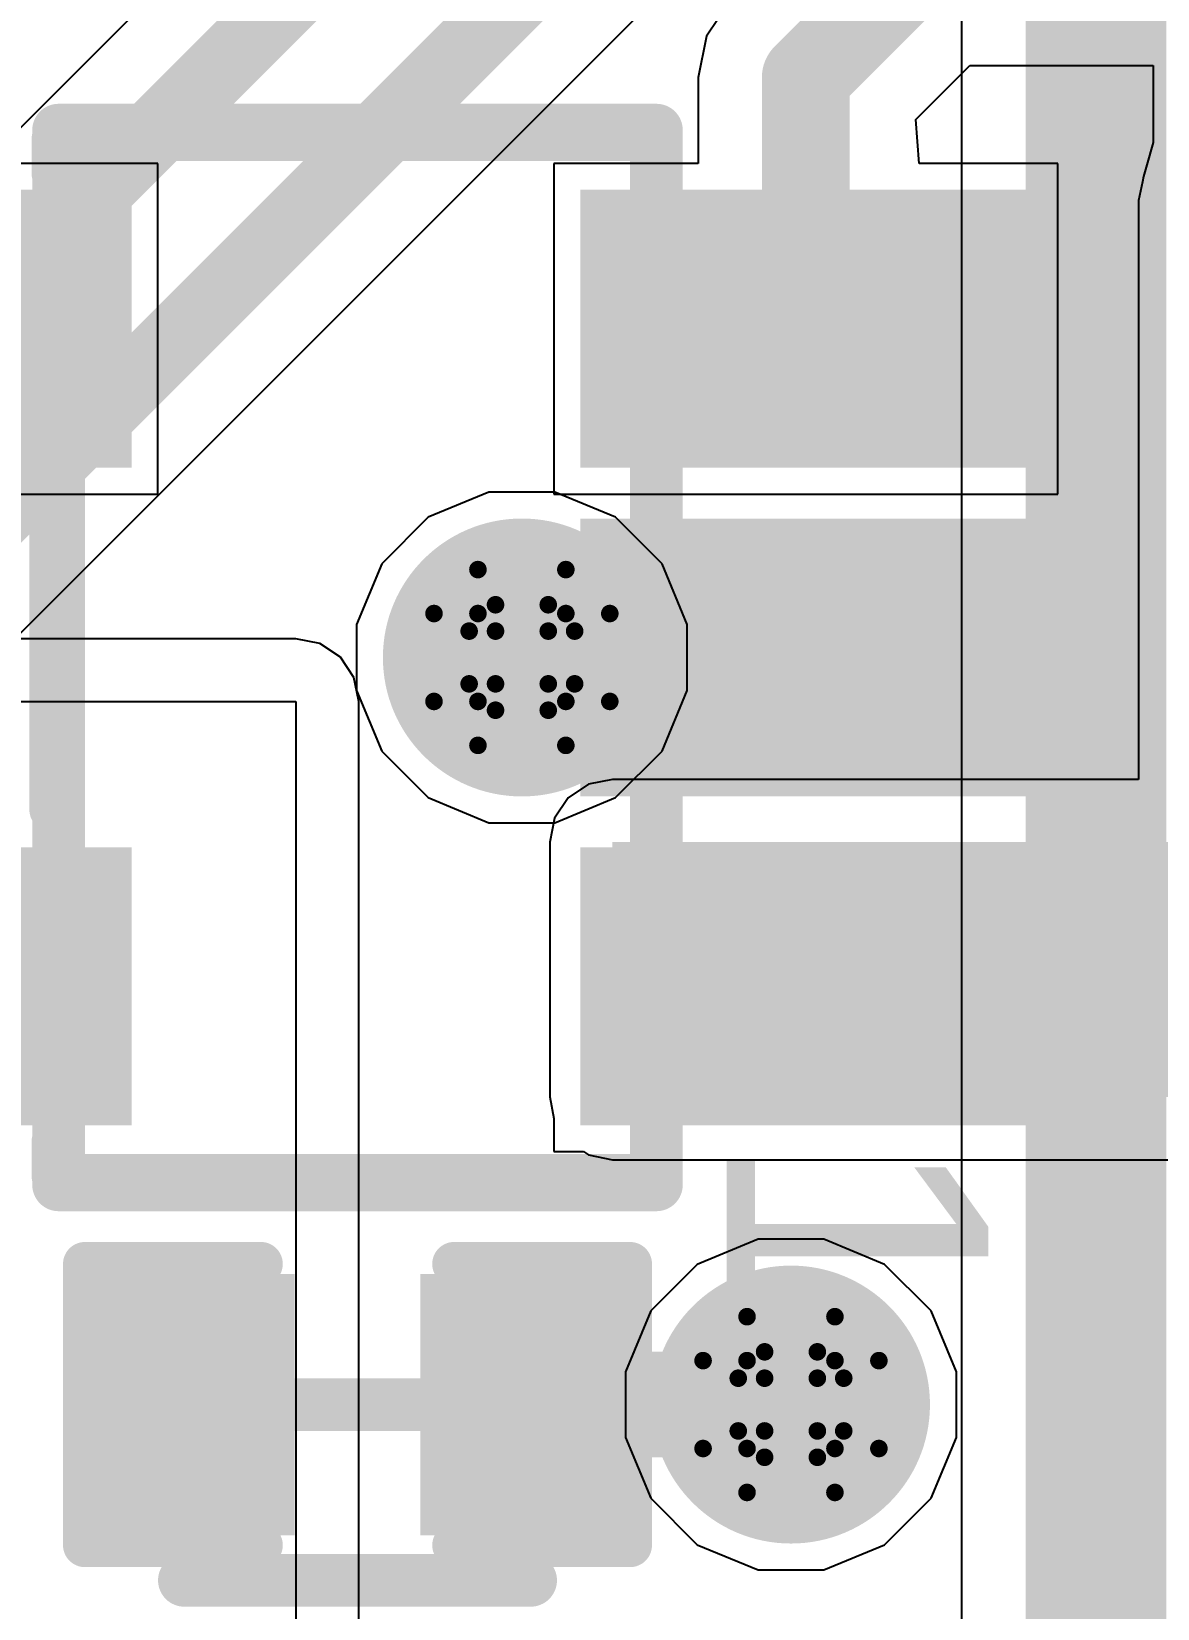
# Model space of a CAD drawing. Header units: inches. Extents: x -0.1 to 17.9, y -0.8 to 4.8.
# Drawn here: x 1.1129 to 1.241, y 1.2568 to 1.4362 of the extents above; entities that cross this region are included whole.
import ezdxf

# ---------------------------------------------------------------- set-up
doc = ezdxf.new("R2010")
doc.units = ezdxf.units.IN
doc.header["$MEASUREMENT"] = 0
for name, color, linetype in [('Bottom Layer 1', 5, 'Continuous'), ('Bottom Solder', 6, 'Continuous'), ('Drill Drawing', 1, 'Continuous'), ('GND+Signal', 16, 'Continuous'), ('Pad Holes', 156, 'Continuous'), ('PWR+Signal', 76, 'Continuous'), ('Top 3D Body', 56, 'Continuous'), ('Top Layer 1', 1, 'Continuous'), ('Top Overlay', 2, 'Continuous'), ('Top Paste', 8, 'Continuous'), ('Top Solder', 216, 'Continuous'), ('Via Holes', 16, 'Continuous')]:
    doc.layers.add(name, color=color, linetype=linetype)
doc.styles.add('Arial', font='', dxfattribs={"height": 0.2})
doc.styles.get('Arial').set_extended_font_data('Arial')

# ---------------------------------------------------------------- blocks, each defined once
blk = doc.blocks.new('SOT_23_5_115')
at = {"layer": 'Top Layer 1'}
for points in [[(-0.07283555, 0.049213), (-0.02952845, 0.049213), (-0.02952845, 0.025591), (-0.07283555, 0.025591)], [(0.02952845, 0.049213), (0.07283555, 0.049213), (0.07283555, 0.025591), (0.02952845, 0.025591)], [(-0.07283555, 0.011811), (-0.02952845, 0.011811), (-0.02952845, -0.011811), (-0.07283555, -0.011811)], [(-0.07283555, -0.025591), (-0.02952845, -0.025591), (-0.02952845, -0.049213), (-0.07283555, -0.049213)], [(0.02952845, -0.025591), (0.07283555, -0.025591), (0.07283555, -0.049213), (0.02952845, -0.049213)]]:
    blk.add_hatch(color=1, dxfattribs=at).paths.add_polyline_path(points)
at = {"layer": 'Top Paste'}
for points in [[(-0.07283555, 0.049213), (-0.02952845, 0.049213), (-0.02952845, 0.025591), (-0.07283555, 0.025591)], [(0.02952845, 0.049213), (0.07283555, 0.049213), (0.07283555, 0.025591), (0.02952845, 0.025591)], [(-0.07283555, 0.011811), (-0.02952845, 0.011811), (-0.02952845, -0.011811), (-0.07283555, -0.011811)], [(-0.07283555, -0.025591), (-0.02952845, -0.025591), (-0.02952845, -0.049213), (-0.07283555, -0.049213)], [(0.02952845, -0.025591), (0.07283555, -0.025591), (0.07283555, -0.049213), (0.02952845, -0.049213)]]:
    blk.add_hatch(color=8, dxfattribs=at).paths.add_polyline_path(points)
at = {"layer": 'Top Solder'}
for points in [[(-0.07683555, 0.053213), (-0.02552845, 0.053213), (-0.02552845, 0.021591), (-0.07683555, 0.021591)], [(0.02552845, 0.053213), (0.07683555, 0.053213), (0.07683555, 0.021591), (0.02552845, 0.021591)], [(-0.07683555, 0.015811), (-0.02552845, 0.015811), (-0.02552845, -0.015811), (-0.07683555, -0.015811)], [(-0.07683555, -0.021591), (-0.02552845, -0.021591), (-0.02552845, -0.053213), (-0.07683555, -0.053213)], [(0.02552845, -0.021591), (0.07683555, -0.021591), (0.07683555, -0.053213), (0.02552845, -0.053213)]]:
    blk.add_hatch(color=216, dxfattribs=at).paths.add_polyline_path(points)
at = {"layer": 'Top Overlay'}
for points in [[(-0.034606, 0.059, 0.005, 0.005, 0), (-0.034606, 0.055062, 0.005, 0.005, 0)], [(0.034394, 0.059, 0.005, 0.005, 0), (-0.034606, 0.059, 0.005, 0.005, 0)], [(0.034394, 0.059, 0.005, 0.005, 0), (0.034394, 0.055062, 0.005, 0.005, 0)], [(-0.084, 0.042, 0.005, 0.005, 0), (-0.084, 0.032, 0.005, 0.005, 0)], [(-0.079, 0.037, 0.005, 0.005, 0), (-0.084, 0.042, 0.005, 0.005, 0)], [(-0.079, 0.037, 0.005, 0.005, 0), (-0.084, 0.032, 0.005, 0.005, 0)], [(0.034646, 0.017322, 0.005, 0.005, 0), (0.034646, -0.016456, 0.005, 0.005, 0)], [(-0.034606, -0.055064, 0.005, 0.005, 0), (-0.034606, -0.059, 0.005, 0.005, 0)], [(0.034394, -0.055064, 0.005, 0.005, 0), (0.034394, -0.059, 0.005, 0.005, 0)], [(0.034394, -0.059, 0.005, 0.005, 0), (-0.034606, -0.059, 0.005, 0.005, 0)]]:
    blk.add_lwpolyline(points, format="xyseb", dxfattribs=at)
for points in [[(-0.035856, 0.059, 0.0025, 0.0025, 1), (-0.033356, 0.059, 0.0025, 0.0025, 1)], [(-0.035856, 0.059, 0.0025, 0.0025, 1), (-0.033356, 0.059, 0.0025, 0.0025, 1)], [(0.033144, 0.059, 0.0025, 0.0025, 1), (0.035644, 0.059, 0.0025, 0.0025, 1)], [(0.033144, 0.059, 0.0025, 0.0025, 1), (0.035644, 0.059, 0.0025, 0.0025, 1)], [(-0.035856, 0.055062, 0.0025, 0.0025, 1), (-0.033356, 0.055062, 0.0025, 0.0025, 1)], [(0.033144, 0.055062, 0.0025, 0.0025, 1), (0.035644, 0.055062, 0.0025, 0.0025, 1)], [(-0.08525, 0.042, 0.0025, 0.0025, 1), (-0.08275, 0.042, 0.0025, 0.0025, 1)], [(-0.08525, 0.042, 0.0025, 0.0025, 1), (-0.08275, 0.042, 0.0025, 0.0025, 1)], [(-0.08025, 0.037, 0.0025, 0.0025, 1), (-0.07775, 0.037, 0.0025, 0.0025, 1)], [(-0.08025, 0.037, 0.0025, 0.0025, 1), (-0.07775, 0.037, 0.0025, 0.0025, 1)], [(-0.08525, 0.032, 0.0025, 0.0025, 1), (-0.08275, 0.032, 0.0025, 0.0025, 1)], [(-0.08525, 0.032, 0.0025, 0.0025, 1), (-0.08275, 0.032, 0.0025, 0.0025, 1)], [(0.033396, 0.017322, 0.0025, 0.0025, 1), (0.035896, 0.017322, 0.0025, 0.0025, 1)], [(0.033396, -0.016456, 0.0025, 0.0025, 1), (0.035896, -0.016456, 0.0025, 0.0025, 1)], [(-0.035856, -0.055064, 0.0025, 0.0025, 1), (-0.033356, -0.055064, 0.0025, 0.0025, 1)], [(0.033144, -0.055064, 0.0025, 0.0025, 1), (0.035644, -0.055064, 0.0025, 0.0025, 1)], [(-0.035856, -0.059, 0.0025, 0.0025, 1), (-0.033356, -0.059, 0.0025, 0.0025, 1)], [(-0.035856, -0.059, 0.0025, 0.0025, 1), (-0.033356, -0.059, 0.0025, 0.0025, 1)], [(0.033144, -0.059, 0.0025, 0.0025, 1), (0.035644, -0.059, 0.0025, 0.0025, 1)], [(0.033144, -0.059, 0.0025, 0.0025, 1), (0.035644, -0.059, 0.0025, 0.0025, 1)]]:
    blk.add_lwpolyline(points, format="xyseb", close=True, dxfattribs=at)
blk = doc.blocks.new('C___0402_217')
at = {"layer": 'Top Layer 1'}
for points in [[(-0.0274991, -0.0125), (-0.0274991, 0.0125), (-0.009499099999999998, 0.0125), (-0.009499100000000002, -0.0125)], [(0.009500899999999998, -0.0125), (0.009500900000000001, 0.0125), (0.0275009, 0.0125), (0.0275009, -0.0125)]]:
    blk.add_hatch(color=1, dxfattribs=at).paths.add_polyline_path(points)
at = {"layer": 'Top Paste'}
for points in [[(-0.0274991, -0.0125), (-0.0274991, 0.0125), (-0.009499099999999998, 0.0125), (-0.009499100000000002, -0.0125)], [(0.009500899999999998, -0.0125), (0.009500900000000001, 0.0125), (0.0275009, 0.0125), (0.0275009, -0.0125)]]:
    blk.add_hatch(color=8, dxfattribs=at).paths.add_polyline_path(points)
at = {"layer": 'Top Solder'}
for points in [[(-0.0298613, -0.0148622), (-0.0298613, 0.0148622), (-0.007136899999999999, 0.0148622), (-0.007136900000000002, -0.0148622)], [(0.007138699999999999, -0.0148622), (0.007138700000000001, 0.0148622), (0.0298631, 0.0148622), (0.0298631, -0.0148622)]]:
    blk.add_hatch(color=216, dxfattribs=at).paths.add_polyline_path(points)
at = {"layer": 'Top Overlay'}
for points in [[(-0.0309991, 0.016, 0.005, 0.005, 0), (-0.0109991, 0.016, 0.005, 0.005, 0)], [(-0.0309991, -0.016, 0.005, 0.005, 0), (-0.0309991, 0.016, 0.005, 0.005, 0)], [(0.0110009, 0.016, 0.005, 0.005, 0), (0.0310009, 0.016, 0.005, 0.005, 0)], [(0.0310009, -0.016, 0.005, 0.005, 0), (0.0310009, 0.016, 0.005, 0.005, 0)], [(-0.0309991, -0.016, 0.005, 0.005, 0), (-0.0109991, -0.016, 0.005, 0.005, 0)], [(0.0110009, -0.016, 0.005, 0.005, 0), (0.0310009, -0.016, 0.005, 0.005, 0)]]:
    blk.add_lwpolyline(points, format="xyseb", dxfattribs=at)
for points in [[(-0.0322491, 0.016, 0.0025, 0.0025, 1), (-0.0297491, 0.016, 0.0025, 0.0025, 1)], [(-0.0322491, 0.016, 0.0025, 0.0025, 1), (-0.0297491, 0.016, 0.0025, 0.0025, 1)], [(-0.0122491, 0.016, 0.0025, 0.0025, 1), (-0.0097491, 0.016, 0.0025, 0.0025, 1)], [(0.0097509, 0.016, 0.0025, 0.0025, 1), (0.0122509, 0.016, 0.0025, 0.0025, 1)], [(0.0297509, 0.016, 0.0025, 0.0025, 1), (0.0322509, 0.016, 0.0025, 0.0025, 1)], [(0.0297509, 0.016, 0.0025, 0.0025, 1), (0.0322509, 0.016, 0.0025, 0.0025, 1)], [(-0.0322491, -0.016, 0.0025, 0.0025, 1), (-0.0297491, -0.016, 0.0025, 0.0025, 1)], [(-0.0322491, -0.016, 0.0025, 0.0025, 1), (-0.0297491, -0.016, 0.0025, 0.0025, 1)], [(-0.0122491, -0.016, 0.0025, 0.0025, 1), (-0.0097491, -0.016, 0.0025, 0.0025, 1)], [(0.0097509, -0.016, 0.0025, 0.0025, 1), (0.0122509, -0.016, 0.0025, 0.0025, 1)], [(0.0297509, -0.016, 0.0025, 0.0025, 1), (0.0322509, -0.016, 0.0025, 0.0025, 1)], [(0.0297509, -0.016, 0.0025, 0.0025, 1), (0.0322509, -0.016, 0.0025, 0.0025, 1)]]:
    blk.add_lwpolyline(points, format="xyseb", close=True, dxfattribs=at)

msp = doc.modelspace()

# ---------------------------------------------------------------- hatches: boundary and pattern name
at = {"layer": 'Bottom Layer 1'}
h = msp.add_hatch(color=5, dxfattribs=at)
edge = h.paths.add_edge_path()
edge.add_arc((1.1687, 1.3650009), 0.011811, 0, 360)
h = msp.add_hatch(color=5, dxfattribs=at)
edge = h.paths.add_edge_path()
edge.add_arc((1.1993118, 1.28), 0.011811, 0, 360)
at = {"layer": 'Bottom Solder'}
h = msp.add_hatch(color=6, dxfattribs=at)
edge = h.paths.add_edge_path()
edge.add_arc((1.1687, 1.3650009), 0.015811, 0, 360)
h = msp.add_hatch(color=6, dxfattribs=at)
edge = h.paths.add_edge_path()
edge.add_arc((1.1993118, 1.28), 0.015811, 0, 360)
at = {"layer": 'GND+Signal'}
h = msp.add_hatch(color=16, dxfattribs=at)
edge = h.paths.add_edge_path()
edge.add_arc((1.1687, 1.3650009), 0.011811, 0, 360)
h = msp.add_hatch(color=16, dxfattribs=at)
edge = h.paths.add_edge_path()
edge.add_arc((1.1993118, 1.28), 0.011811, 0, 360)
at = {"layer": 'Pad Holes'}
h = msp.add_hatch(color=7, dxfattribs=at)
edge = h.paths.add_edge_path()
edge.add_arc((1.116, 1.425), 0.0015, 0, 360)
h = msp.add_hatch(color=7, dxfattribs=at)
edge = h.paths.add_edge_path()
edge.add_arc((1.116, 1.425), 0.0015, 0, 360)
h = msp.add_hatch(color=7, dxfattribs=at)
edge = h.paths.add_edge_path()
edge.add_arc((1.184, 1.425), 0.0015, 0, 360)
h = msp.add_hatch(color=7, dxfattribs=at)
edge = h.paths.add_edge_path()
edge.add_arc((1.184, 1.425), 0.0015, 0, 360)
h = msp.add_hatch(color=7, dxfattribs=at)
edge = h.paths.add_edge_path()
edge.add_arc((1.116, 1.305), 0.0015, 0, 360)
h = msp.add_hatch(color=7, dxfattribs=at)
edge = h.paths.add_edge_path()
edge.add_arc((1.116, 1.305), 0.0015, 0, 360)
h = msp.add_hatch(color=7, dxfattribs=at)
edge = h.paths.add_edge_path()
edge.add_arc((1.184, 1.305), 0.0015, 0, 360)
h = msp.add_hatch(color=7, dxfattribs=at)
edge = h.paths.add_edge_path()
edge.add_arc((1.184, 1.305), 0.0015, 0, 360)
h = msp.add_hatch(color=7, dxfattribs=at)
edge = h.paths.add_edge_path()
edge.add_arc((1.13031, 1.28), 0.0015, 0, 360)
h = msp.add_hatch(color=7, dxfattribs=at)
edge = h.paths.add_edge_path()
edge.add_arc((1.16969, 1.28), 0.0015, 0, 360)
h = msp.add_hatch(color=7, dxfattribs=at)
edge = h.paths.add_edge_path()
edge.add_arc((1.13031, 1.26), 0.0015, 0, 360)
h = msp.add_hatch(color=7, dxfattribs=at)
edge = h.paths.add_edge_path()
edge.add_arc((1.16969, 1.26), 0.0015, 0, 360)
at = {"layer": 'PWR+Signal'}
h = msp.add_hatch(color=76, dxfattribs=at)
edge = h.paths.add_edge_path()
edge.add_arc((1.1687, 1.3650009), 0.011811, 0, 360)
h = msp.add_hatch(color=76, dxfattribs=at)
edge = h.paths.add_edge_path()
edge.add_arc((1.1993118, 1.28), 0.011811, 0, 360)
at = {"layer": 'Top 3D Body'}
h = msp.add_hatch(color=56, dxfattribs=at)
edge = h.paths.add_edge_path()
edge.add_arc((1.116, 1.425), 0.0015, 0, 360)
h = msp.add_hatch(color=56, dxfattribs=at)
edge = h.paths.add_edge_path()
edge.add_arc((1.116, 1.425), 0.0015, 0, 360)
h = msp.add_hatch(color=56, dxfattribs=at)
edge = h.paths.add_edge_path()
edge.add_arc((1.184, 1.425), 0.0015, 0, 360)
h = msp.add_hatch(color=56, dxfattribs=at)
edge = h.paths.add_edge_path()
edge.add_arc((1.184, 1.425), 0.0015, 0, 360)
h = msp.add_hatch(color=56, dxfattribs=at)
edge = h.paths.add_edge_path()
edge.add_arc((1.116, 1.305), 0.0015, 0, 360)
h = msp.add_hatch(color=56, dxfattribs=at)
edge = h.paths.add_edge_path()
edge.add_arc((1.116, 1.305), 0.0015, 0, 360)
h = msp.add_hatch(color=56, dxfattribs=at)
edge = h.paths.add_edge_path()
edge.add_arc((1.184, 1.305), 0.0015, 0, 360)
h = msp.add_hatch(color=56, dxfattribs=at)
edge = h.paths.add_edge_path()
edge.add_arc((1.184, 1.305), 0.0015, 0, 360)
h = msp.add_hatch(color=56, dxfattribs=at)
edge = h.paths.add_edge_path()
edge.add_arc((1.13031, 1.28), 0.0015, 0, 360)
h = msp.add_hatch(color=56, dxfattribs=at)
edge = h.paths.add_edge_path()
edge.add_arc((1.16969, 1.28), 0.0015, 0, 360)
h = msp.add_hatch(color=56, dxfattribs=at)
edge = h.paths.add_edge_path()
edge.add_arc((1.13031, 1.26), 0.0015, 0, 360)
h = msp.add_hatch(color=56, dxfattribs=at)
edge = h.paths.add_edge_path()
edge.add_arc((1.16969, 1.26), 0.0015, 0, 360)
at = {"layer": 'Top Layer 1'}
h = msp.add_hatch(color=1, dxfattribs=at)
edge = h.paths.add_edge_path()
edge.add_arc((1.1687, 1.3650009), 0.011811, 0, 360)
msp.add_hatch(color=1, dxfattribs=at).paths.add_polyline_path([(1.179, 1.315), (1.2760008, 1.315), (1.2760008, 1.344), (1.179, 1.344)])
h = msp.add_hatch(color=1, dxfattribs=at)
edge = h.paths.add_edge_path()
edge.add_arc((1.1993118, 1.28), 0.011811, 0, 360)
at = {"layer": 'Via Holes'}
h = msp.add_hatch(color=7, dxfattribs=at)
edge = h.paths.add_edge_path()
edge.add_arc((1.1687, 1.3650009), 0.0059055, 0, 360)
h = msp.add_hatch(color=7, dxfattribs=at)
edge = h.paths.add_edge_path()
edge.add_arc((1.1993118, 1.28), 0.0059055, 0, 360)

# ---------------------------------------------------------------- linework, layer by layer
at = {"layer": 'Bottom Layer 1'}
msp.add_line((1.2187061, 1.5586651), (1.2187061, 1.0149409), dxfattribs=at)
msp.add_lwpolyline([(1.234, 1.0149409, 0.016, 0.016, 0), (1.234, 1.565, 0.016, 0.016, 0)], format="xyseb", dxfattribs=at)
at = {"layer": 'Drill Drawing'}
for points in [[(1.1637, 1.3700009, 0.002, 0.002, 0), (1.1637, 1.3750009, 0.002, 0.002, 0)], [(1.1637, 1.3750009, 0.002, 0.002, 0), (1.1737, 1.3750009, 0.002, 0.002, 0)], [(1.1737, 1.3700009, 0.002, 0.002, 0), (1.1737, 1.3750009, 0.002, 0.002, 0)], [(1.1587, 1.3600009, 0.002, 0.002, 0), (1.1587, 1.3700009, 0.002, 0.002, 0)], [(1.1587, 1.3700009, 0.002, 0.002, 0), (1.1637, 1.3700009, 0.002, 0.002, 0)], [(1.1657, 1.3680009, 0.002, 0.002, 0), (1.1657, 1.3710009, 0.002, 0.002, 0)], [(1.1657, 1.3710009, 0.002, 0.002, 0), (1.1717, 1.3710009, 0.002, 0.002, 0)], [(1.1717, 1.3680009, 0.002, 0.002, 0), (1.1717, 1.3710009, 0.002, 0.002, 0)], [(1.1737, 1.3700009, 0.002, 0.002, 0), (1.1787, 1.3700009, 0.002, 0.002, 0)], [(1.1787, 1.3600009, 0.002, 0.002, 0), (1.1787, 1.3700009, 0.002, 0.002, 0)], [(1.1627, 1.3620009, 0.002, 0.002, 0), (1.1627, 1.3680009, 0.002, 0.002, 0)], [(1.1627, 1.3680009, 0.002, 0.002, 0), (1.1657, 1.3680009, 0.002, 0.002, 0)], [(1.1717, 1.3680009, 0.002, 0.002, 0), (1.1747, 1.3680009, 0.002, 0.002, 0)], [(1.1747, 1.3620009, 0.002, 0.002, 0), (1.1747, 1.3680009, 0.002, 0.002, 0)], [(1.1627, 1.3620009, 0.002, 0.002, 0), (1.1657, 1.3620009, 0.002, 0.002, 0)], [(1.1657, 1.3590009, 0.002, 0.002, 0), (1.1657, 1.3620009, 0.002, 0.002, 0)], [(1.1717, 1.3620009, 0.002, 0.002, 0), (1.1747, 1.3620009, 0.002, 0.002, 0)], [(1.1717, 1.3590009, 0.002, 0.002, 0), (1.1717, 1.3620009, 0.002, 0.002, 0)], [(1.1587, 1.3600009, 0.002, 0.002, 0), (1.1637, 1.3600009, 0.002, 0.002, 0)], [(1.1637, 1.3550009, 0.002, 0.002, 0), (1.1637, 1.3600009, 0.002, 0.002, 0)], [(1.1657, 1.3590009, 0.002, 0.002, 0), (1.1717, 1.3590009, 0.002, 0.002, 0)], [(1.1737, 1.3600009, 0.002, 0.002, 0), (1.1787, 1.3600009, 0.002, 0.002, 0)], [(1.1737, 1.3550009, 0.002, 0.002, 0), (1.1737, 1.3600009, 0.002, 0.002, 0)], [(1.1637, 1.3550009, 0.002, 0.002, 0), (1.1737, 1.3550009, 0.002, 0.002, 0)], [(1.1943118, 1.285, 0.002, 0.002, 0), (1.1943118, 1.29, 0.002, 0.002, 0)], [(1.1943118, 1.29, 0.002, 0.002, 0), (1.2043118, 1.29, 0.002, 0.002, 0)], [(1.2043118, 1.285, 0.002, 0.002, 0), (1.2043118, 1.29, 0.002, 0.002, 0)], [(1.1963118, 1.283, 0.002, 0.002, 0), (1.1963118, 1.286, 0.002, 0.002, 0)], [(1.1963118, 1.286, 0.002, 0.002, 0), (1.2023118, 1.286, 0.002, 0.002, 0)], [(1.2023118, 1.283, 0.002, 0.002, 0), (1.2023118, 1.286, 0.002, 0.002, 0)], [(1.1893118, 1.275, 0.002, 0.002, 0), (1.1893118, 1.285, 0.002, 0.002, 0)], [(1.1893118, 1.285, 0.002, 0.002, 0), (1.1943118, 1.285, 0.002, 0.002, 0)], [(1.2043118, 1.285, 0.002, 0.002, 0), (1.2093118, 1.285, 0.002, 0.002, 0)], [(1.2093118, 1.275, 0.002, 0.002, 0), (1.2093118, 1.285, 0.002, 0.002, 0)], [(1.1933118, 1.277, 0.002, 0.002, 0), (1.1933118, 1.283, 0.002, 0.002, 0)], [(1.1933118, 1.283, 0.002, 0.002, 0), (1.1963118, 1.283, 0.002, 0.002, 0)], [(1.2023118, 1.283, 0.002, 0.002, 0), (1.2053118, 1.283, 0.002, 0.002, 0)], [(1.2053118, 1.277, 0.002, 0.002, 0), (1.2053118, 1.283, 0.002, 0.002, 0)], [(1.1933118, 1.277, 0.002, 0.002, 0), (1.1963118, 1.277, 0.002, 0.002, 0)], [(1.1963118, 1.274, 0.002, 0.002, 0), (1.1963118, 1.277, 0.002, 0.002, 0)], [(1.2023118, 1.277, 0.002, 0.002, 0), (1.2053118, 1.277, 0.002, 0.002, 0)], [(1.2023118, 1.274, 0.002, 0.002, 0), (1.2023118, 1.277, 0.002, 0.002, 0)], [(1.1893118, 1.275, 0.002, 0.002, 0), (1.1943118, 1.275, 0.002, 0.002, 0)], [(1.1943118, 1.27, 0.002, 0.002, 0), (1.1943118, 1.275, 0.002, 0.002, 0)], [(1.2043118, 1.275, 0.002, 0.002, 0), (1.2093118, 1.275, 0.002, 0.002, 0)], [(1.2043118, 1.27, 0.002, 0.002, 0), (1.2043118, 1.275, 0.002, 0.002, 0)], [(1.1963118, 1.274, 0.002, 0.002, 0), (1.2023118, 1.274, 0.002, 0.002, 0)], [(1.1943118, 1.27, 0.002, 0.002, 0), (1.2043118, 1.27, 0.002, 0.002, 0)]]:
    msp.add_lwpolyline(points, format="xyseb", dxfattribs=at)
for points in [[(1.1632, 1.3750009, 0.001, 0.001, 1), (1.1642, 1.3750009, 0.001, 0.001, 1)], [(1.1632, 1.3750009, 0.001, 0.001, 1), (1.1642, 1.3750009, 0.001, 0.001, 1)], [(1.1732, 1.3750009, 0.001, 0.001, 1), (1.1742, 1.3750009, 0.001, 0.001, 1)], [(1.1732, 1.3750009, 0.001, 0.001, 1), (1.1742, 1.3750009, 0.001, 0.001, 1)], [(1.1582, 1.3700009, 0.001, 0.001, 1), (1.1592, 1.3700009, 0.001, 0.001, 1)], [(1.1582, 1.3700009, 0.001, 0.001, 1), (1.1592, 1.3700009, 0.001, 0.001, 1)], [(1.1632, 1.3700009, 0.001, 0.001, 1), (1.1642, 1.3700009, 0.001, 0.001, 1)], [(1.1632, 1.3700009, 0.001, 0.001, 1), (1.1642, 1.3700009, 0.001, 0.001, 1)], [(1.1652, 1.3710009, 0.001, 0.001, 1), (1.1662, 1.3710009, 0.001, 0.001, 1)], [(1.1652, 1.3710009, 0.001, 0.001, 1), (1.1662, 1.3710009, 0.001, 0.001, 1)], [(1.1712, 1.3710009, 0.001, 0.001, 1), (1.1722, 1.3710009, 0.001, 0.001, 1)], [(1.1712, 1.3710009, 0.001, 0.001, 1), (1.1722, 1.3710009, 0.001, 0.001, 1)], [(1.1732, 1.3700009, 0.001, 0.001, 1), (1.1742, 1.3700009, 0.001, 0.001, 1)], [(1.1732, 1.3700009, 0.001, 0.001, 1), (1.1742, 1.3700009, 0.001, 0.001, 1)], [(1.1782, 1.3700009, 0.001, 0.001, 1), (1.1792, 1.3700009, 0.001, 0.001, 1)], [(1.1782, 1.3700009, 0.001, 0.001, 1), (1.1792, 1.3700009, 0.001, 0.001, 1)], [(1.1622, 1.3680009, 0.001, 0.001, 1), (1.1632, 1.3680009, 0.001, 0.001, 1)], [(1.1622, 1.3680009, 0.001, 0.001, 1), (1.1632, 1.3680009, 0.001, 0.001, 1)], [(1.1652, 1.3680009, 0.001, 0.001, 1), (1.1662, 1.3680009, 0.001, 0.001, 1)], [(1.1652, 1.3680009, 0.001, 0.001, 1), (1.1662, 1.3680009, 0.001, 0.001, 1)], [(1.1712, 1.3680009, 0.001, 0.001, 1), (1.1722, 1.3680009, 0.001, 0.001, 1)], [(1.1712, 1.3680009, 0.001, 0.001, 1), (1.1722, 1.3680009, 0.001, 0.001, 1)], [(1.1742, 1.3680009, 0.001, 0.001, 1), (1.1752, 1.3680009, 0.001, 0.001, 1)], [(1.1742, 1.3680009, 0.001, 0.001, 1), (1.1752, 1.3680009, 0.001, 0.001, 1)], [(1.1622, 1.3620009, 0.001, 0.001, 1), (1.1632, 1.3620009, 0.001, 0.001, 1)], [(1.1622, 1.3620009, 0.001, 0.001, 1), (1.1632, 1.3620009, 0.001, 0.001, 1)], [(1.1652, 1.3620009, 0.001, 0.001, 1), (1.1662, 1.3620009, 0.001, 0.001, 1)], [(1.1652, 1.3620009, 0.001, 0.001, 1), (1.1662, 1.3620009, 0.001, 0.001, 1)], [(1.1712, 1.3620009, 0.001, 0.001, 1), (1.1722, 1.3620009, 0.001, 0.001, 1)], [(1.1712, 1.3620009, 0.001, 0.001, 1), (1.1722, 1.3620009, 0.001, 0.001, 1)], [(1.1742, 1.3620009, 0.001, 0.001, 1), (1.1752, 1.3620009, 0.001, 0.001, 1)], [(1.1742, 1.3620009, 0.001, 0.001, 1), (1.1752, 1.3620009, 0.001, 0.001, 1)], [(1.1582, 1.3600009, 0.001, 0.001, 1), (1.1592, 1.3600009, 0.001, 0.001, 1)], [(1.1582, 1.3600009, 0.001, 0.001, 1), (1.1592, 1.3600009, 0.001, 0.001, 1)], [(1.1632, 1.3600009, 0.001, 0.001, 1), (1.1642, 1.3600009, 0.001, 0.001, 1)], [(1.1632, 1.3600009, 0.001, 0.001, 1), (1.1642, 1.3600009, 0.001, 0.001, 1)], [(1.1652, 1.3590009, 0.001, 0.001, 1), (1.1662, 1.3590009, 0.001, 0.001, 1)], [(1.1652, 1.3590009, 0.001, 0.001, 1), (1.1662, 1.3590009, 0.001, 0.001, 1)], [(1.1712, 1.3590009, 0.001, 0.001, 1), (1.1722, 1.3590009, 0.001, 0.001, 1)], [(1.1712, 1.3590009, 0.001, 0.001, 1), (1.1722, 1.3590009, 0.001, 0.001, 1)], [(1.1732, 1.3600009, 0.001, 0.001, 1), (1.1742, 1.3600009, 0.001, 0.001, 1)], [(1.1732, 1.3600009, 0.001, 0.001, 1), (1.1742, 1.3600009, 0.001, 0.001, 1)], [(1.1782, 1.3600009, 0.001, 0.001, 1), (1.1792, 1.3600009, 0.001, 0.001, 1)], [(1.1782, 1.3600009, 0.001, 0.001, 1), (1.1792, 1.3600009, 0.001, 0.001, 1)], [(1.1632, 1.3550009, 0.001, 0.001, 1), (1.1642, 1.3550009, 0.001, 0.001, 1)], [(1.1632, 1.3550009, 0.001, 0.001, 1), (1.1642, 1.3550009, 0.001, 0.001, 1)], [(1.1732, 1.3550009, 0.001, 0.001, 1), (1.1742, 1.3550009, 0.001, 0.001, 1)], [(1.1732, 1.3550009, 0.001, 0.001, 1), (1.1742, 1.3550009, 0.001, 0.001, 1)], [(1.1938118, 1.29, 0.001, 0.001, 1), (1.1948118, 1.29, 0.001, 0.001, 1)], [(1.1938118, 1.29, 0.001, 0.001, 1), (1.1948118, 1.29, 0.001, 0.001, 1)], [(1.2038118, 1.29, 0.001, 0.001, 1), (1.2048118, 1.29, 0.001, 0.001, 1)], [(1.2038118, 1.29, 0.001, 0.001, 1), (1.2048118, 1.29, 0.001, 0.001, 1)], [(1.1958118, 1.286, 0.001, 0.001, 1), (1.1968118, 1.286, 0.001, 0.001, 1)], [(1.1958118, 1.286, 0.001, 0.001, 1), (1.1968118, 1.286, 0.001, 0.001, 1)], [(1.2018118, 1.286, 0.001, 0.001, 1), (1.2028118, 1.286, 0.001, 0.001, 1)], [(1.2018118, 1.286, 0.001, 0.001, 1), (1.2028118, 1.286, 0.001, 0.001, 1)], [(1.1888118, 1.285, 0.001, 0.001, 1), (1.1898118, 1.285, 0.001, 0.001, 1)], [(1.1888118, 1.285, 0.001, 0.001, 1), (1.1898118, 1.285, 0.001, 0.001, 1)], [(1.1938118, 1.285, 0.001, 0.001, 1), (1.1948118, 1.285, 0.001, 0.001, 1)], [(1.1938118, 1.285, 0.001, 0.001, 1), (1.1948118, 1.285, 0.001, 0.001, 1)], [(1.2038118, 1.285, 0.001, 0.001, 1), (1.2048118, 1.285, 0.001, 0.001, 1)], [(1.2038118, 1.285, 0.001, 0.001, 1), (1.2048118, 1.285, 0.001, 0.001, 1)], [(1.2088118, 1.285, 0.001, 0.001, 1), (1.2098118, 1.285, 0.001, 0.001, 1)], [(1.2088118, 1.285, 0.001, 0.001, 1), (1.2098118, 1.285, 0.001, 0.001, 1)], [(1.1928118, 1.283, 0.001, 0.001, 1), (1.1938118, 1.283, 0.001, 0.001, 1)], [(1.1928118, 1.283, 0.001, 0.001, 1), (1.1938118, 1.283, 0.001, 0.001, 1)], [(1.1958118, 1.283, 0.001, 0.001, 1), (1.1968118, 1.283, 0.001, 0.001, 1)], [(1.1958118, 1.283, 0.001, 0.001, 1), (1.1968118, 1.283, 0.001, 0.001, 1)], [(1.2018118, 1.283, 0.001, 0.001, 1), (1.2028118, 1.283, 0.001, 0.001, 1)], [(1.2018118, 1.283, 0.001, 0.001, 1), (1.2028118, 1.283, 0.001, 0.001, 1)], [(1.2048118, 1.283, 0.001, 0.001, 1), (1.2058118, 1.283, 0.001, 0.001, 1)], [(1.2048118, 1.283, 0.001, 0.001, 1), (1.2058118, 1.283, 0.001, 0.001, 1)], [(1.1928118, 1.277, 0.001, 0.001, 1), (1.1938118, 1.277, 0.001, 0.001, 1)], [(1.1928118, 1.277, 0.001, 0.001, 1), (1.1938118, 1.277, 0.001, 0.001, 1)], [(1.1958118, 1.277, 0.001, 0.001, 1), (1.1968118, 1.277, 0.001, 0.001, 1)], [(1.1958118, 1.277, 0.001, 0.001, 1), (1.1968118, 1.277, 0.001, 0.001, 1)], [(1.2018118, 1.277, 0.001, 0.001, 1), (1.2028118, 1.277, 0.001, 0.001, 1)], [(1.2018118, 1.277, 0.001, 0.001, 1), (1.2028118, 1.277, 0.001, 0.001, 1)], [(1.2048118, 1.277, 0.001, 0.001, 1), (1.2058118, 1.277, 0.001, 0.001, 1)], [(1.2048118, 1.277, 0.001, 0.001, 1), (1.2058118, 1.277, 0.001, 0.001, 1)], [(1.1888118, 1.275, 0.001, 0.001, 1), (1.1898118, 1.275, 0.001, 0.001, 1)], [(1.1888118, 1.275, 0.001, 0.001, 1), (1.1898118, 1.275, 0.001, 0.001, 1)], [(1.1938118, 1.275, 0.001, 0.001, 1), (1.1948118, 1.275, 0.001, 0.001, 1)], [(1.1938118, 1.275, 0.001, 0.001, 1), (1.1948118, 1.275, 0.001, 0.001, 1)], [(1.2038118, 1.275, 0.001, 0.001, 1), (1.2048118, 1.275, 0.001, 0.001, 1)], [(1.2038118, 1.275, 0.001, 0.001, 1), (1.2048118, 1.275, 0.001, 0.001, 1)], [(1.2088118, 1.275, 0.001, 0.001, 1), (1.2098118, 1.275, 0.001, 0.001, 1)], [(1.2088118, 1.275, 0.001, 0.001, 1), (1.2098118, 1.275, 0.001, 0.001, 1)], [(1.1958118, 1.274, 0.001, 0.001, 1), (1.1968118, 1.274, 0.001, 0.001, 1)], [(1.1958118, 1.274, 0.001, 0.001, 1), (1.1968118, 1.274, 0.001, 0.001, 1)], [(1.2018118, 1.274, 0.001, 0.001, 1), (1.2028118, 1.274, 0.001, 0.001, 1)], [(1.2018118, 1.274, 0.001, 0.001, 1), (1.2028118, 1.274, 0.001, 0.001, 1)], [(1.1938118, 1.27, 0.001, 0.001, 1), (1.1948118, 1.27, 0.001, 0.001, 1)], [(1.1938118, 1.27, 0.001, 0.001, 1), (1.1948118, 1.27, 0.001, 0.001, 1)], [(1.2038118, 1.27, 0.001, 0.001, 1), (1.2048118, 1.27, 0.001, 0.001, 1)], [(1.2038118, 1.27, 0.001, 0.001, 1), (1.2048118, 1.27, 0.001, 0.001, 1)]]:
    msp.add_lwpolyline(points, format="xyseb", close=True, dxfattribs=at)
at = {"layer": 'GND+Signal'}
for p, q in [((1.5515725, 1.8651892), (0.9188107, 1.2324275)), ((0.9389306, 1.1950694), (1.5889303, 1.8450692))]:
    msp.add_line(p, q, dxfattribs=at)
for points in [[(0.9234564, 1.221212, 0.008, 0.008, 0), (1.562788, 1.8605436, 0.008, 0.008, 0)], [(0.931, 1.203, 0.008, 0.008, 0), (1.581, 1.853, 0.008, 0.008, 0)]]:
    msp.add_lwpolyline(points, format="xyseb", dxfattribs=at)
at = {"layer": 'PWR+Signal'}
for p, q in [((1.1649583, 1.3838119), (1.1580444, 1.3809481)), ((1.1724417, 1.3838119), (1.1649583, 1.3838119)), ((1.1793556, 1.3809481), (1.1724417, 1.3838119)), ((1.1580444, 1.3809481), (1.1527528, 1.3756565)), ((1.1846472, 1.3756565), (1.1793556, 1.3809481)), ((1.1527528, 1.3756565), (1.149889, 1.3687426)), ((1.187511, 1.3687426), (1.1846472, 1.3756565)), ((1.149889, 1.3687426), (1.149889, 1.3612592)), ((1.187511, 1.3612592), (1.187511, 1.3687426)), ((1.149889, 1.3612592), (1.1527528, 1.3543453)), ((1.1846472, 1.3543453), (1.187511, 1.3612592)), ((1.1527528, 1.3543453), (1.1580444, 1.3490537)), ((1.1793556, 1.3490537), (1.1846472, 1.3543453)), ((1.1580444, 1.3490537), (1.1649583, 1.3461899)), ((1.1724417, 1.3461899), (1.1793556, 1.3490537)), ((1.1649583, 1.3461899), (1.1724417, 1.3461899)), ((1.1955701, 1.298811), (1.1886562, 1.2959472)), ((1.2030535, 1.298811), (1.1955701, 1.298811)), ((1.2099674, 1.2959472), (1.2030535, 1.298811)), ((1.1886562, 1.2959472), (1.1833646, 1.2906556)), ((1.215259, 1.2906556), (1.2099674, 1.2959472)), ((1.1833646, 1.2906556), (1.1805008, 1.2837417)), ((1.2181228, 1.2837417), (1.215259, 1.2906556)), ((1.1805008, 1.2837417), (1.1805008, 1.2762583)), ((1.2181228, 1.2762583), (1.2181228, 1.2837417)), ((1.1805008, 1.2762583), (1.1833646, 1.2693444)), ((1.215259, 1.2693444), (1.2181228, 1.2762583)), ((1.1833646, 1.2693444), (1.1886562, 1.2640528)), ((1.2099674, 1.2640528), (1.215259, 1.2693444)), ((1.1886562, 1.2640528), (1.1955701, 1.261189)), ((1.2030535, 1.261189), (1.2099674, 1.2640528)), ((1.1955701, 1.261189), (1.2030535, 1.261189))]:
    msp.add_line(p, q, dxfattribs=at)
at = {"layer": 'Top 3D Body'}
for points in [[(1.116, 1.425, 0.006, 0.006, 0), (1.184, 1.425, 0.006, 0.006, 0)], [(1.116, 1.305, 0.006, 0.006, 0), (1.116, 1.425, 0.006, 0.006, 0)], [(1.184, 1.305, 0.006, 0.006, 0), (1.184, 1.425, 0.006, 0.006, 0)], [(1.116, 1.305, 0.006, 0.006, 0), (1.184, 1.305, 0.006, 0.006, 0)], [(1.13031, 1.28, 0.006, 0.006, 0), (1.16969, 1.28, 0.006, 0.006, 0)], [(1.13031, 1.26, 0.006, 0.006, 0), (1.16969, 1.26, 0.006, 0.006, 0)]]:
    msp.add_lwpolyline(points, format="xyseb", dxfattribs=at)
for points in [[(1.1145, 1.425, 0.003, 0.003, 1), (1.1175, 1.425, 0.003, 0.003, 1)], [(1.1145, 1.425, 0.003, 0.003, 1), (1.1175, 1.425, 0.003, 0.003, 1)], [(1.1825, 1.425, 0.003, 0.003, 1), (1.1855, 1.425, 0.003, 0.003, 1)], [(1.1825, 1.425, 0.003, 0.003, 1), (1.1855, 1.425, 0.003, 0.003, 1)], [(1.1145, 1.305, 0.003, 0.003, 1), (1.1175, 1.305, 0.003, 0.003, 1)], [(1.1145, 1.305, 0.003, 0.003, 1), (1.1175, 1.305, 0.003, 0.003, 1)], [(1.1825, 1.305, 0.003, 0.003, 1), (1.1855, 1.305, 0.003, 0.003, 1)], [(1.1825, 1.305, 0.003, 0.003, 1), (1.1855, 1.305, 0.003, 0.003, 1)], [(1.12881, 1.28, 0.003, 0.003, 1), (1.13181, 1.28, 0.003, 0.003, 1)], [(1.16819, 1.28, 0.003, 0.003, 1), (1.17119, 1.28, 0.003, 0.003, 1)], [(1.12881, 1.26, 0.003, 0.003, 1), (1.13181, 1.26, 0.003, 0.003, 1)], [(1.16819, 1.26, 0.003, 0.003, 1), (1.17119, 1.26, 0.003, 0.003, 1)]]:
    msp.add_lwpolyline(points, format="xyseb", close=True, dxfattribs=at)
at = {"layer": 'Top Layer 1'}
for p, q in [((1.1923494, 1.4396524), (1.1896971, 1.4356831)), ((1.1896971, 1.4356831), (1.1887658, 1.4310009)), ((1.213516, 1.426213), (1.2196739, 1.4323709)), ((1.2196739, 1.4323709), (1.2405009, 1.4323709)), ((1.2405009, 1.4323709), (1.2405009, 1.4286061)), ((1.1887658, 1.4310009), (1.1887658, 1.421213)), ((1.2405009, 1.4286061), (1.2405008, 1.4286061)), ((1.2405008, 1.4286061), (1.2405008, 1.423606)), ((1.213912, 1.421213), (1.213516, 1.426213)), ((1.2405007, 1.423606), (1.2397792, 1.4210517)), ((1.2405008, 1.423606), (1.2405007, 1.423606)), ((1.1272904, 1.421213), (1.0699834, 1.421213)), ((1.1272904, 1.383591), (1.1272904, 1.421213)), ((1.1887658, 1.421213), (1.1723474, 1.421213)), ((1.1723474, 1.421213), (1.1723474, 1.383591)), ((1.2296544, 1.421213), (1.213912, 1.421213)), ((1.2296544, 1.383591), (1.2296544, 1.421213)), ((1.2397792, 1.4210517), (1.2394061, 1.4197312)), ((1.2394061, 1.4197312), (1.2392827, 1.4191104)), ((1.2392827, 1.4191104), (1.2388629, 1.417)), ((1.2388629, 1.417), (1.2388629, 1.3511371)), ((1.0699834, 1.383591), (1.1272904, 1.383591)), ((1.1723474, 1.383591), (1.2296544, 1.383591)), ((1.143, 1.3671371), (0.8989998, 1.3671371)), ((1.1457312, 1.3665938), (1.143, 1.3671371)), ((1.1480467, 1.3650467), (1.1457312, 1.3665938)), ((1.1495938, 1.3627312), (1.1480467, 1.3650467)), ((1.1501371, 1.36), (1.1495938, 1.3627312)), ((0.8990001, 1.36), (1.143, 1.36)), ((1.143, 1.36), (1.143, 1.23)), ((1.1501371, 1.2371371), (1.1501371, 1.36)), ((1.179, 1.3511371), (1.1762688, 1.3505938)), ((1.2388629, 1.3511371), (1.179, 1.3511371)), ((1.1762688, 1.3505938), (1.1739533, 1.3490467)), ((1.1739533, 1.3490467), (1.1724062, 1.3467312)), ((1.1724062, 1.3467312), (1.1718629, 1.344)), ((1.1718629, 1.344), (1.1718629, 1.315)), ((1.1718629, 1.315), (1.1723474, 1.3125644)), ((1.1723474, 1.3125644), (1.1723474, 1.308787)), ((1.1723474, 1.308787), (1.1756989, 1.308787)), ((1.1756989, 1.308787), (1.1762688, 1.3084062)), ((1.1762688, 1.3084062), (1.179, 1.3078629)), ((1.179, 1.3078629), (1.2760009, 1.3078629))]:
    msp.add_line(p, q, dxfattribs=at)
for points in [[(1.2010009, 1.4310009, 0.01, 0.01, 0), (1.214606, 1.444606, 0.01, 0.01, 0)], [(1.2010009, 1.402402, 0.01, 0.01, 0), (1.2010009, 1.4310009, 0.01, 0.01, 0)], [(1.1687, 1.3650009, 0.012, 0.012, 0), (1.1687009, 1.365, 0.012, 0.012, 0)], [(1.1687009, 1.365, 0.012, 0.012, 0), (1.2010009, 1.365, 0.012, 0.012, 0)], [(1.2010009, 1.365, 0.012, 0.012, 0), (1.213, 1.365, 0.012, 0.012, 0)], [(1.1685009, 1.28, 0.012, 0.012, 0), (1.1993118, 1.28, 0.012, 0.012, 0)]]:
    msp.add_lwpolyline(points, format="xyseb", dxfattribs=at)
for points in [[(1.1985009, 1.4310009, 0.005, 0.005, 1), (1.2035009, 1.4310009, 0.005, 0.005, 1)], [(1.1985009, 1.4310009, 0.005, 0.005, 1), (1.2035009, 1.4310009, 0.005, 0.005, 1)], [(1.1985009, 1.402402, 0.005, 0.005, 1), (1.2035009, 1.402402, 0.005, 0.005, 1)], [(1.1657, 1.3650009, 0.006, 0.006, 1), (1.1717, 1.3650009, 0.006, 0.006, 1)], [(1.1657009, 1.365, 0.006, 0.006, 1), (1.1717009, 1.365, 0.006, 0.006, 1)], [(1.1657009, 1.365, 0.006, 0.006, 1), (1.1717009, 1.365, 0.006, 0.006, 1)], [(1.1980009, 1.365, 0.006, 0.006, 1), (1.2040009, 1.365, 0.006, 0.006, 1)], [(1.1980009, 1.365, 0.006, 0.006, 1), (1.2040009, 1.365, 0.006, 0.006, 1)], [(1.21, 1.365, 0.006, 0.006, 1), (1.216, 1.365, 0.006, 0.006, 1)], [(1.1655009, 1.28, 0.006, 0.006, 1), (1.1715009, 1.28, 0.006, 0.006, 1)], [(1.1963118, 1.28, 0.006, 0.006, 1), (1.2023118, 1.28, 0.006, 0.006, 1)]]:
    msp.add_lwpolyline(points, format="xyseb", close=True, dxfattribs=at)

# ---------------------------------------------------------------- block references
at = {"rotation": 180}
msp.add_blockref('SOT_23_5_115', (1.1498189, 1.365), dxfattribs=at)
msp.add_blockref('C___0402_217', (1.15, 1.28))

# ---------------------------------------------------------------- texts
at = {"layer": 'Top 3D Body', "style": 'Arial'}
msp.add_text('1', height=0.02975, rotation=270, dxfattribs=at).set_placement((1.192, 1.311))

doc.saveas('drawing.dxf')
